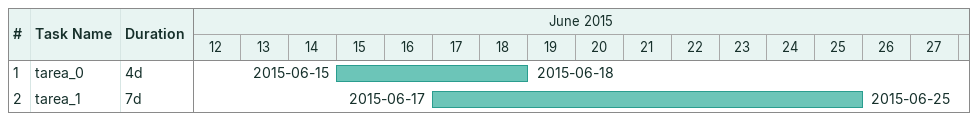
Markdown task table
| ID | Task | Duration | Start | Finish |
|---|---|---|---|---|
| 1 | tarea_0 | 4d | 2015-06-15 | 2015-06-18 |
| 2 | tarea_1 | 7d | 2015-06-17 | 2015-06-25 |
